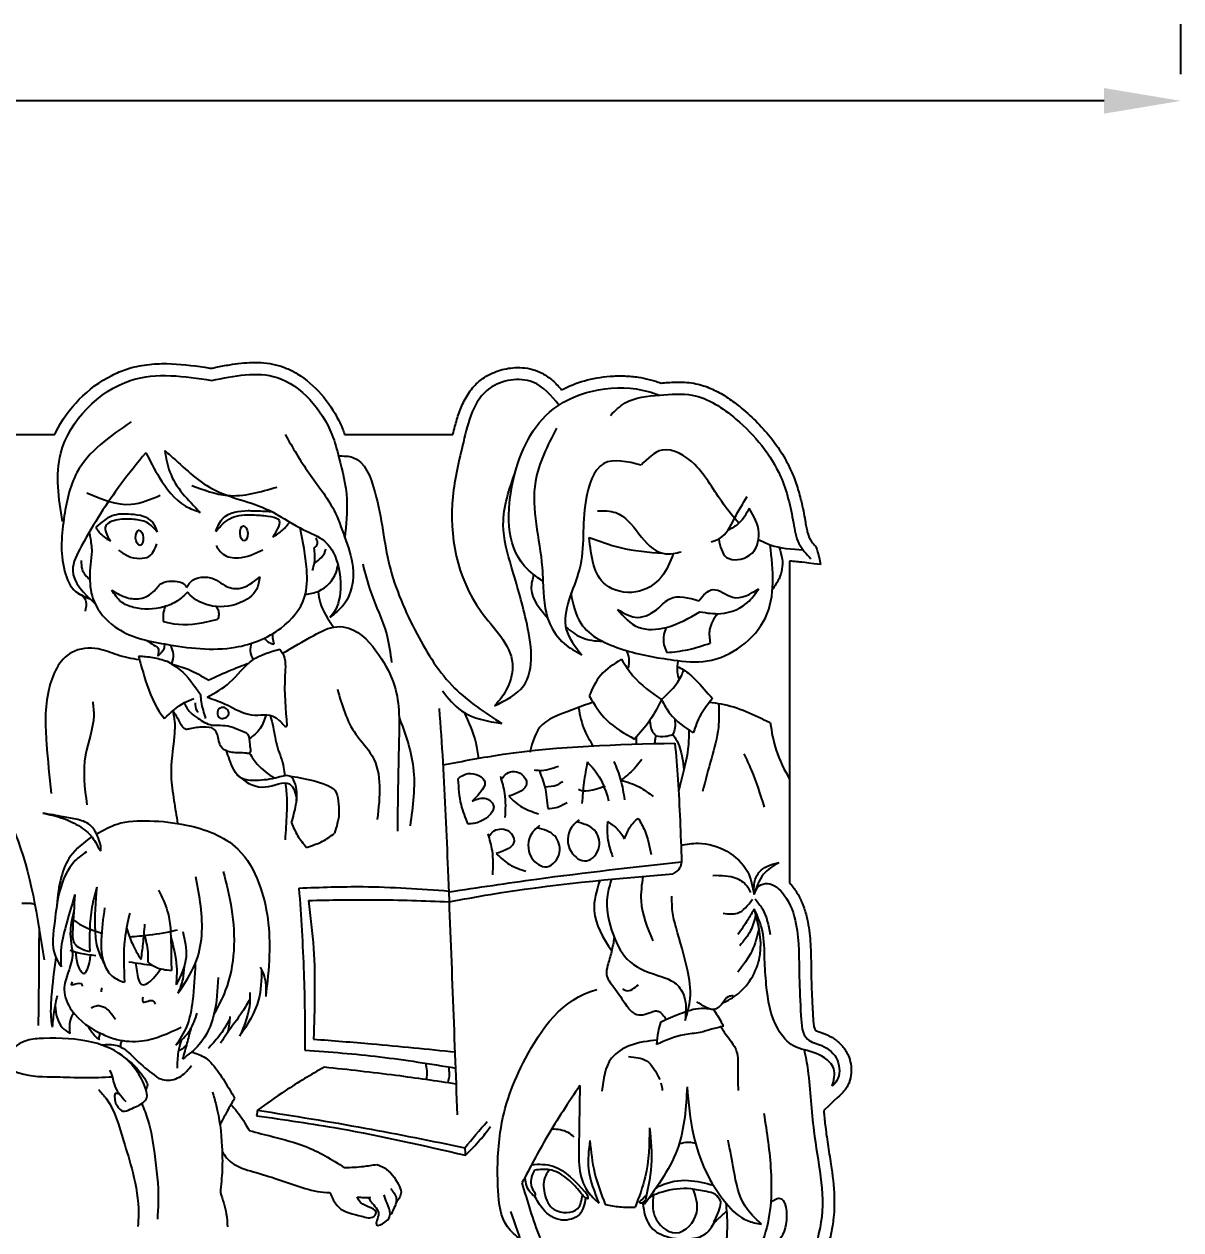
# Model space of a CAD drawing. Header units: inches. Extents: x -573 to 160, y -1 to 711.
# Drawn here: x 11.041 to 13.753, y 6.613 to 9.44 of the extents above; entities that cross this region are included whole.
import ezdxf

# ---------------------------------------------------------------- set-up
doc = ezdxf.new("R2010")
doc.units = ezdxf.units.IN
doc.header["$MEASUREMENT"] = 0
for name, color, linetype in [('CUT', 1, 'Continuous'), ('HarbyDwg', 5, 'Continuous'), ('Messures', 130, 'Continuous')]:
    doc.layers.add(name, color=color, linetype=linetype)
doc.styles.get("Standard").update_dxf_attribs({"font": 'arial.ttf'})
doc.dimstyles.get("Standard").update_dxf_attribs({"dimtxt": 0.18, "dimasz": 0.18, "dimexe": 0.18, "dimexo": 0.0625, "dimgap": 0.09, "dimtad": 0, "dimtih": 1, "dimtoh": 1, "dimdec": 4, "dimzin": 0, "dimdsep": 46, "dimtxsty": 'Standard', "dimcen": 0.09, "dimadec": 0, "dimazin": 0, "dimtfac": 1, "dimtdec": 4, "dimtofl": 0, "dimtmove": 0, "dimatfit": 3, "dimfxl": 1, "dimtolj": 1, "dimtzin": 0, "dimarcsym": 0})

# ---------------------------------------------------------------- blocks, each defined once
blk = doc.blocks.new('*D10')
at = {"layer": 'Defpoints', "color": 0, "transparency": 16777216}
for p in [(0.2533, 9.2598), (13.7533, 9.2598), (13.7533, 9.2598)]:
    blk.add_point(p, dxfattribs=at)
at = {"layer": 'Messures', "color": 0, "lineweight": -2, "transparency": 16777216}
for p, q in [((0.2533, 9.3223), (0.2533, 9.4398)), ((13.7533, 9.3223), (13.7533, 9.4398)), ((0.4333, 9.2598), (6.4786, 9.2598)), ((13.5733, 9.2598), (7.5281, 9.2598))]:
    blk.add_line(p, q, dxfattribs=at)
at = {"layer": 'Messures', "color": 0, "transparency": 16777216}
for points in [[(0.4333, 9.2898), (0.4333, 9.2298), (0.2533, 9.2598)], [(13.5733, 9.2898), (13.5733, 9.2298), (13.7533, 9.2598)]]:
    blk.add_solid(points, dxfattribs=at)
at = {"layer": 'Messures', "color": 0, "transparency": 16777216, "insert": (7.0033, 9.2598), "char_height": 0.18, "attachment_point": 5}
blk.add_mtext('\\A1;13.5000', dxfattribs=at)

msp = doc.modelspace()

# ---------------------------------------------------------------- linework, layer by layer
at = {"layer": 'CUT'}
for points, knots in [([(11.11309, 8.47793), (11.11384, 8.47957), (11.1146, 8.4812), (11.12894, 8.51121), (11.14782, 8.53738), (11.1926, 8.58279), (11.21852, 8.60205), (11.25805, 8.62204), (11.26988, 8.627), (11.2975, 8.63602), (11.31316, 8.63935), (11.34436, 8.64332), (11.3599, 8.64398), (11.40569, 8.64331), (11.43558, 8.63947), (11.46988, 8.63443), (11.47498, 8.63366), (11.48006, 8.63289)], [35.8145208, 35.8145208, 35.8145208, 35.8145208, 36.2838234, 36.2838234, 44.4736908, 44.4736908, 52.6635582, 52.6635582, 56.0148913, 56.0148913, 60.3083914, 60.3083914, 64.6018916, 64.6018916, 73.0617964, 73.0617964, 74.5476917, 74.5476917, 74.5476917, 74.5476917]), ([(11.48006, 8.63289), (11.4837, 8.63364), (11.48735, 8.63439), (11.50167, 8.6373), (11.51247, 8.63939), (11.54074, 8.64406), (11.5584, 8.64621), (11.59414, 8.64703), (11.61228, 8.64568), (11.63917, 8.6392), (11.64805, 8.63628), (11.66507, 8.62911), (11.67328, 8.62487), (11.70227, 8.60731), (11.72111, 8.59073), (11.75384, 8.55323), (11.76773, 8.53228), (11.78193, 8.50396), (11.78491, 8.49742), (11.78938, 8.48652), (11.79102, 8.48221), (11.79254, 8.47793)], [74.5476917, 74.5476917, 74.5476917, 74.5476917, 75.593584, 75.593584, 78.6318083, 78.6318083, 83.4677213, 83.4677213, 88.3036343, 88.3036343, 90.6883101, 90.6883101, 93.0729859, 93.0729859, 99.441116, 99.441116, 105.8092461, 105.8092461, 107.6910322, 107.6910322, 108.921838, 108.921838, 108.921838, 108.921838]), ([(12.04651, 8.47793), (12.04796, 8.48396), (12.04948, 8.4901), (12.05394, 8.50703), (12.05711, 8.51792), (12.06481, 8.53957), (12.06935, 8.55033), (12.08063, 8.57114), (12.0874, 8.5812), (12.09924, 8.59431), (12.10306, 8.59806), (12.11127, 8.60514), (12.1157, 8.60848), (12.13167, 8.6189), (12.14412, 8.62447), (12.1701, 8.63219), (12.18363, 8.63433), (12.20526, 8.63465), (12.2133, 8.63409), (12.22922, 8.63141), (12.23712, 8.62927), (12.25469, 8.62223), (12.26357, 8.61691), (12.27942, 8.60505), (12.28641, 8.59851), (12.29576, 8.58878), (12.29858, 8.58569), (12.30129, 8.58261)], [109.921838, 109.921838, 109.921838, 109.921838, 111.6555241, 111.6555241, 114.6522836, 114.6522836, 117.6490431, 117.6490431, 120.6458026, 120.6458026, 121.9223784, 121.9223784, 123.1989541, 123.1989541, 126.3192442, 126.3192442, 129.4395343, 129.4395343, 131.2766954, 131.2766954, 133.1138565, 133.1138565, 135.5193064, 135.5193064, 137.9247564, 137.9247564, 139.0230825, 139.0230825, 139.0230825, 139.0230825]), ([(12.30129, 8.58261), (12.31815, 8.59136), (12.33606, 8.59832), (12.37418, 8.60907), (12.39446, 8.61263), (12.42614, 8.61504), (12.43746, 8.61527), (12.45959, 8.61448), (12.4704, 8.6135), (12.48951, 8.61064), (12.49787, 8.60899), (12.51044, 8.60585), (12.51475, 8.60465), (12.52304, 8.60214), (12.52705, 8.60084), (12.53221, 8.5991), (12.53347, 8.59868), (12.53471, 8.59825)], [139.0230825, 139.0230825, 139.0230825, 139.0230825, 144.0122479, 144.0122479, 149.31679, 149.31679, 152.2564483, 152.2564483, 155.0895833, 155.0895833, 157.3334109, 157.3334109, 158.5153757, 158.5153757, 159.6973405, 159.6973405, 160.0825738, 160.0825738, 160.0825738, 160.0825738]), ([(12.53471, 8.59825), (12.53974, 8.59867), (12.54483, 8.59909), (12.56281, 8.60033), (12.57603, 8.60087), (12.59677, 8.59971), (12.604, 8.59895), (12.61743, 8.59659), (12.62349, 8.59515), (12.63529, 8.59169), (12.64106, 8.58967), (12.65798, 8.58285), (12.66873, 8.57733), (12.69006, 8.56457), (12.70056, 8.55722), (12.71674, 8.54476), (12.72272, 8.53988), (12.74136, 8.52399), (12.75365, 8.51246), (12.78843, 8.47613), (12.80883, 8.44956), (12.8302, 8.41169), (12.83484, 8.40255), (12.84427, 8.38162), (12.84876, 8.3698), (12.85659, 8.34597), (12.85992, 8.33394), (12.86475, 8.31402), (12.86647, 8.30616), (12.86956, 8.2909), (12.87094, 8.28349), (12.87311, 8.27117), (12.87391, 8.26642), (12.87556, 8.25755), (12.87642, 8.25341), (12.87816, 8.24651), (12.87902, 8.24365), (12.8806, 8.23926), (12.88128, 8.23759), (12.88263, 8.2347), (12.88329, 8.23345), (12.88483, 8.2308), (12.88569, 8.22944), (12.88858, 8.22525), (12.8909, 8.22231), (12.89718, 8.21499), (12.90145, 8.21049), (12.9083, 8.17246)], [160.0825738, 160.0825738, 160.0825738, 160.0825738, 161.5365653, 161.5365653, 165.1471549, 165.1471549, 167.0348574, 167.0348574, 168.6189429, 168.6189429, 170.2030284, 170.2030284, 173.3711994, 173.3711994, 176.7773158, 176.7773158, 178.8688161, 178.8688161, 183.4979179, 183.4979179, 192.7561213, 192.7561213, 195.6059216, 195.6059216, 199.1314446, 199.1314446, 202.6569675, 202.6569675, 204.9417868, 204.9417868, 207.0903622, 207.0903622, 208.5186283, 208.5186283, 209.9468944, 209.9468944, 211.1204797, 211.1204797, 211.9316371, 211.9316371, 212.6405557, 212.6405557, 213.3494743, 213.3494743, 214.7673116, 214.7673116, 216.719811, 216.719811, 216.719811, 216.719811]), ([(12.9083, 8.17246), (12.86173, 8.17863), (12.85731, 8.17892), (12.84726, 8.17965), (12.84161, 8.18011), (12.8359, 8.18069)], [216.719811, 216.719811, 216.719811, 216.719811, 217.9969068, 217.9969068, 219.5870614, 219.5870614, 219.5870614, 219.5870614]), ([(12.8359, 7.42626), (12.83648, 7.42563), (12.83706, 7.42499), (12.8409, 7.42065), (12.84381, 7.41692), (12.84916, 7.4095), (12.85164, 7.40574), (12.85852, 7.39431), (12.86237, 7.38652), (12.86976, 7.3686), (12.87292, 7.35844), (12.87758, 7.33945), (12.87926, 7.33062), (12.88195, 7.31295), (12.88295, 7.30414), (12.88521, 7.2779), (12.88575, 7.26065), (12.88621, 7.23509), (12.8863, 7.2264), (12.88657, 7.2069), (12.88681, 7.1963), (12.88753, 7.17492), (12.888, 7.16417), (12.88886, 7.14621), (12.88922, 7.13926), (12.88982, 7.12756), (12.89007, 7.12294), (12.89046, 7.11548), (12.8906, 7.11274), (12.89091, 7.10747), (12.89108, 7.10492), (12.89171, 7.09763), (12.89228, 7.09325), (12.89361, 7.08696), (12.89431, 7.08475), (12.89541, 7.08212), (12.89584, 7.08145), (12.89616, 7.08101), (12.89622, 7.08094), (12.89624, 7.08092)], [220.5870614, 220.5870614, 220.5870614, 220.5870614, 220.7728618, 220.7728618, 221.850815, 221.850815, 222.9287683, 222.9287683, 225.0846748, 225.0846748, 227.8613612, 227.8613612, 230.3224229, 230.3224229, 232.7834846, 232.7834846, 237.705608, 237.705608, 240.3113142, 240.3113142, 243.691948, 243.691948, 247.0725818, 247.0725818, 249.1315908, 249.1315908, 250.4322255, 250.4322255, 251.1848102, 251.1848102, 251.9373949, 251.9373949, 253.4425642, 253.4425642, 254.6422004, 254.6422004, 255.5956318, 255.5956318, 256.0300643, 256.0300643, 256.0300643, 256.0300643]), ([(12.89624, 7.08092), (12.8963, 7.08087), (12.89655, 7.08069), (12.89802, 7.07985), (12.89997, 7.07895), (12.90542, 7.07691), (12.90889, 7.07576), (12.9151, 7.07357), (12.91749, 7.07269), (12.9218, 7.07095), (12.92366, 7.07015), (12.92729, 7.06847), (12.92908, 7.06757), (12.93439, 7.06474), (12.93784, 7.06265), (12.94784, 7.05574), (12.95405, 7.05028), (12.96494, 7.03757), (12.96962, 7.03031), (12.976, 7.01578), (12.97804, 7.00895), (12.98048, 6.99496), (12.9809, 6.98779), (12.97983, 6.97328), (12.97834, 6.96594), (12.97423, 6.9552), (12.97255, 6.95168), (12.96854, 6.94494), (12.96642, 6.94205), (12.96236, 6.937), (12.96041, 6.93483), (12.95789, 6.9321), (12.95715, 6.93131), (12.9159, 6.89267)], [256.0300643, 256.0300643, 256.0300643, 256.0300643, 256.5700011, 256.5700011, 257.6564548, 257.6564548, 258.7429084, 258.7429084, 259.347999, 259.347999, 259.7763861, 259.7763861, 260.2047733, 260.2047733, 261.0615476, 261.0615476, 262.7750962, 262.7750962, 264.4886448, 264.4886448, 265.8773094, 265.8773094, 267.265974, 267.265974, 268.6546386, 268.6546386, 269.337153, 269.337153, 270.0196674, 270.0196674, 270.7021817, 270.7021817, 271.0018566, 271.0018566, 271.0018566, 271.0018566]), ([(12.9159, 6.89267), (12.91687, 6.88138), (12.91792, 6.87021), (12.91999, 6.85164), (12.92093, 6.84423), (12.92301, 6.82918), (12.92415, 6.82158), (12.92771, 6.79856), (12.93028, 6.78292), (12.93638, 6.7418), (12.93961, 6.71595), (12.9408, 6.68014), (12.94081, 6.67059), (12.94007, 6.65259), (12.93941, 6.64415), (12.93768, 6.6299), (12.93678, 6.62407), (12.93472, 6.61272), (12.93356, 6.60717), (12.92991, 6.59083), (12.92725, 6.58037), (12.9225, 6.56018), (12.9204, 6.55045), (12.91829, 6.53675), (12.91776, 6.53254), (12.91703, 6.52411), (12.91681, 6.51985), (12.91657, 6.50697), (12.91698, 6.49826), (12.91875, 6.48145), (12.92005, 6.47335), (12.92391, 6.45503), (12.92674, 6.44508), (12.93209, 6.4287), (12.93418, 6.42269), (12.93865, 6.40999), (12.94105, 6.40325), (12.94653, 6.38661), (12.94955, 6.37644), (12.95351, 6.35697), (12.95473, 6.34781), (12.95484, 6.33062), (12.95412, 6.32271), (12.95125, 6.31045), (12.94991, 6.30614), (12.94652, 6.29776), (12.94462, 6.29398), (12.94265, 6.29049)], [271.0018566, 271.0018566, 271.0018566, 271.0018566, 274.4717935, 274.4717935, 276.8025686, 276.8025686, 279.1333437, 279.1333437, 283.794894, 283.794894, 291.2121574, 291.2121574, 293.8846072, 293.8846072, 296.2243141, 296.2243141, 297.8213177, 297.8213177, 299.4183213, 299.4183213, 302.6123284, 302.6123284, 305.8063355, 305.8063355, 307.2679402, 307.2679402, 308.7295449, 308.7295449, 311.6527543, 311.6527543, 314.3773196, 314.3773196, 317.9054962, 317.9054962, 319.8632146, 319.8632146, 321.8209329, 321.8209329, 324.4918905, 324.4918905, 326.6880894, 326.6880894, 328.4541231, 328.4541231, 329.4069686, 329.4069686, 330.3335321, 330.3335321, 330.3335321, 330.3335321])]:
    msp.add_open_spline(points, degree=3, knots=knots, dxfattribs=at)
for points in [[(10.95366, 8.47793), (11.0068, 8.47793), (11.05995, 8.47793), (11.11309, 8.47793)], [(11.79254, 8.47793), (11.87719, 8.47793), (11.96185, 8.47793), (12.04651, 8.47793)], [(12.8359, 8.18069), (12.8359, 7.92921), (12.8359, 7.67774), (12.8359, 7.42626)]]:
    msp.add_open_spline(points, degree=3, dxfattribs=at)
at = {"layer": 'HarbyDwg'}
for centre in [(11.55618, 8.24577), (11.3114, 8.23534)]:
    msp.add_ellipse(centre, major_axis=(0.00112, -0.01763), ratio=0.5108651, dxfattribs=at)
for points in [[(11.13086, 8.2736), (11.12695, 8.43377), (11.29164, 8.60465), (11.48083, 8.60445)], [(11.48083, 8.60445), (11.63395, 8.61125), (11.76263, 8.47793), (11.77922, 8.42382), (11.79748, 8.32594), (11.79277, 8.23552)], [(12.29503, 8.54659), (12.23376, 8.60045), (12.13263, 8.58601), (12.07098, 8.45988), (12.04623, 8.33182), (12.11195, 8.06324), (12.18577, 7.94079), (12.17471, 7.88455), (12.14427, 7.84122)], [(12.25745, 8.13356), (12.21435, 8.16911), (12.18848, 8.37272), (12.28224, 8.53754), (12.50426, 8.57848), (12.5312, 8.56986)], [(12.41588, 8.52246), (12.45037, 8.55155), (12.5312, 8.56986), (12.60772, 8.56986), (12.7101, 8.51384), (12.81464, 8.37918), (12.84482, 8.27038), (12.85775, 8.2219), (12.88578, 8.18635)], [(11.29164, 8.50743), (11.16483, 8.38868), (11.13418, 8.27955), (11.13801, 8.15031), (11.16746, 8.105), (11.17964, 8.09716), (11.18557, 8.08641), (11.18371, 8.06306)], [(12.28961, 8.49224), (12.23977, 8.36769), (12.25563, 8.16615), (12.25745, 8.13356), (12.27376, 8.03368), (12.307, 7.98764), (12.34852, 7.96122)], [(11.65277, 8.47793), (11.70842, 8.38757), (11.76758, 8.29956), (11.79234, 8.23767), (11.8116, 8.16754), (11.79133, 8.07982), (11.75761, 8.0486)], [(11.32634, 8.43481), (11.35774, 8.37762), (11.41963, 8.30973), (11.45402, 8.29512)], [(11.37093, 8.43984), (11.38267, 8.38965), (11.45402, 8.29512)], [(11.77832, 8.4273), (11.81167, 8.42399), (11.86357, 8.34282), (11.8978, 8.16984), (11.96224, 8.00987), (12.05037, 7.88304), (12.16129, 7.79989)], [(12.48783, 8.40601), (12.40035, 8.40949), (12.35777, 8.32262), (12.34285, 8.16162), (12.31227, 8.0201), (12.34852, 7.96122)], [(12.14427, 7.84122), (12.2116, 7.88824), (12.21805, 8.04219), (12.18393, 8.16665), (12.16456, 8.26621), (12.19326, 8.39162)], [(11.18838, 8.34067), (11.29164, 8.31409), (11.36032, 8.33551)], [(11.4344, 8.35811), (11.51745, 8.33481), (11.63396, 8.35449)], [(12.65156, 8.22615), (12.67102, 8.23339), (12.70679, 8.28127), (12.73633, 8.33239)], [(11.35356, 8.2484), (11.3426, 8.27179), (11.29164, 8.29043), (11.24752, 8.28677), (11.20906, 8.25998)], [(11.49031, 8.25051), (11.52711, 8.28223), (11.57724, 8.28913), (11.61219, 8.28637), (11.6371, 8.27873), (11.62386, 8.23669)], [(12.38515, 8.29867), (12.42843, 8.29437), (12.5388, 8.19906), (12.56299, 8.19847), (12.58134, 8.20256)], [(12.6698, 8.23268), (12.68824, 8.18963), (12.74207, 8.19465), (12.7636, 8.24702), (12.74135, 8.30513)], [(12.74135, 8.30513), (12.71715, 8.26967), (12.68997, 8.2522)], [(11.19967, 8.20382), (11.20492, 8.08614), (11.25366, 8.02693), (11.37064, 7.98645), (11.53637, 7.97895), (11.6436, 8.02393), (11.69835, 8.09589), (11.7036, 8.1611), (11.68785, 8.25854)], [(11.20906, 8.25998), (11.21724, 8.24786), (11.24314, 8.2283)], [(11.35356, 8.2484), (11.32907, 8.27106), (11.29799, 8.27837), (11.26032, 8.27764), (11.23217, 8.26338), (11.24314, 8.2283)], [(11.72118, 8.21166), (11.72551, 8.21574), (11.72863, 8.22103), (11.72767, 8.23015), (11.72479, 8.23424)], [(12.36599, 8.23626), (12.43848, 8.21259), (12.5388, 8.19906)], [(12.56299, 8.19847), (12.53537, 8.14372), (12.47508, 8.10856), (12.40475, 8.12506), (12.36599, 8.23626)], [(11.26193, 8.20701), (11.28394, 8.19301), (11.31236, 8.18701), (11.33317, 8.19181), (11.35238, 8.22141)], [(11.49103, 8.21751), (11.5076, 8.19693), (11.54326, 8.18839), (11.60051, 8.20747)], [(11.71686, 8.15858), (11.7219, 8.17755), (11.72118, 8.21166)], [(11.72147, 8.17514), (11.73368, 8.18524), (11.74713, 8.20373), (11.74833, 8.20926)], [(12.32268, 8.10605), (12.34626, 8.03507), (12.44511, 7.97348), (12.56361, 7.94893), (12.64287, 7.94671), (12.77916, 8.04814), (12.79023, 8.21855)], [(12.8115, 8.21251), (12.81842, 8.18586), (12.81101, 8.13922), (12.79568, 8.11419)], [(11.17508, 8.18184), (11.17685, 8.16169), (11.19499, 8.13708)], [(11.70033, 8.10293), (11.73178, 8.11045), (11.77245, 8.15431), (11.77756, 8.17385)], [(11.83499, 8.1742), (11.85371, 8.10805), (11.89117, 8.00822), (11.90241, 7.94332)], [(11.42182, 8.11868), (11.43602, 8.13621), (11.4631, 8.14322), (11.49209, 8.13621), (11.51153, 8.12348), (11.54502, 8.11689), (11.59367, 8.14356)], [(11.59367, 8.14356), (11.58586, 8.11457), (11.54609, 8.08262), (11.47397, 8.07742), (11.43048, 8.10083), (11.42379, 8.10789)], [(12.23587, 8.14946), (12.2302, 8.11558), (12.26845, 8.04804)], [(11.24698, 8.11233), (11.28152, 8.09531), (11.31295, 8.09301), (11.3463, 8.11102), (11.36432, 8.12941), (11.38617, 8.13362), (11.4176, 8.12519), (11.42182, 8.11868)], [(12.62308, 8.08773), (12.65646, 8.11413), (12.70231, 8.0962), (12.7636, 8.11612)], [(12.62557, 8.06183), (12.6744, 8.05785), (12.74117, 8.08723), (12.7636, 8.11612)], [(11.16077, 8.10999), (11.18014, 8.0989), (11.19495, 8.09251)], [(11.42379, 8.10789), (11.40037, 8.08745), (11.36841, 8.0737), (11.2978, 8.07209), (11.26792, 8.08604), (11.24698, 8.11233)], [(11.73037, 8.10986), (11.73513, 8.08406), (11.7663, 8.02605)], [(12.43224, 8.06731), (12.48007, 8.04888), (12.5289, 8.0713), (12.55531, 8.09271), (12.62308, 8.08773)], [(11.37171, 8.07464), (11.36728, 8.05792), (11.36728, 8.03934)], [(11.49122, 8.07441), (11.49571, 8.0658), (11.49712, 8.0551), (11.49543, 8.04441)], [(12.43224, 8.06731), (12.48107, 8.02597), (12.54684, 8.02547), (12.62557, 8.06183)], [(12.66631, 8.05752), (12.64822, 8.02054), (12.64965, 7.98865)], [(11.36728, 8.03934), (11.3808, 8.03596), (11.46895, 8.03821), (11.49543, 8.04441)], [(11.62349, 8.01031), (11.62368, 8.00144), (11.62647, 7.98609)], [(11.64697, 7.96469), (11.72015, 8.00667), (11.77385, 8.02701), (11.802, 8.02355), (11.87285, 7.96067), (11.90947, 7.88826), (11.91974, 7.75485), (11.91607, 7.54733)], [(12.31062, 8.02705), (12.34675, 8.00209), (12.39787, 7.99234)], [(12.54577, 8.0252), (12.54013, 7.99055), (12.54823, 7.96628)], [(11.31149, 7.94904), (11.25889, 7.96094), (11.21456, 7.97493), (11.15249, 7.96654), (11.09879, 7.87972), (11.09339, 7.75292), (11.10405, 7.63595)], [(11.32851, 7.995), (11.34513, 7.98401), (11.35471, 7.97708), (11.35438, 7.95827)], [(11.37022, 7.98652), (11.36824, 7.9751), (11.35438, 7.95827)], [(11.38478, 7.98183), (11.3903, 7.96225), (11.38645, 7.93996)], [(11.47041, 7.86162), (11.52287, 7.89606), (11.57637, 7.9485), (11.64015, 7.97421)], [(11.57353, 7.98793), (11.57088, 7.97005), (11.57782, 7.94951)], [(11.60452, 8.00015), (11.6153, 7.98972), (11.62647, 7.98609)], [(11.64015, 7.97421), (11.64697, 7.96469), (11.65249, 7.91252), (11.65712, 7.79478)], [(12.54823, 7.96628), (12.59668, 7.97306), (12.64965, 7.98865)], [(11.30892, 7.95804), (11.32257, 7.91114), (11.35797, 7.828), (11.36991, 7.8118)], [(11.30892, 7.95804), (11.34249, 7.95504), (11.37631, 7.94602)], [(11.37631, 7.94602), (11.40563, 7.92664), (11.45434, 7.86803)], [(12.4415, 7.95066), (12.39305, 7.91302), (12.36577, 7.86501)], [(12.4415, 7.95066), (12.46844, 7.91205), (12.53553, 7.85616)], [(12.45305, 7.97102), (12.45878, 7.95219), (12.45725, 7.92983)], [(12.57428, 7.94756), (12.57213, 7.9212), (12.57678, 7.90195)], [(11.38645, 7.93996), (11.42593, 7.92709), (11.47284, 7.90184)], [(11.47284, 7.90184), (11.52651, 7.92573), (11.56777, 7.94177)], [(12.53553, 7.85616), (12.5828, 7.91357), (12.58738, 7.92577)], [(12.57227, 7.93394), (12.58738, 7.92577), (12.61569, 7.902), (12.65475, 7.85859)], [(11.45434, 7.86803), (11.45615, 7.85089), (11.46652, 7.81212)], [(11.47041, 7.86162), (11.51104, 7.84619), (11.58202, 7.81946), (11.63926, 7.80745), (11.65712, 7.79478), (11.65756, 7.79639)], [(11.77557, 7.88045), (11.81851, 7.77508), (11.85679, 7.72431), (11.86907, 7.57517)], [(12.02197, 7.87628), (12.06661, 7.82964), (12.16129, 7.79989)], [(12.36577, 7.86501), (12.40727, 7.80778), (12.4722, 7.76361)], [(11.20174, 7.85104), (11.20417, 7.81865), (11.18472, 7.72632), (11.18793, 7.60945)], [(11.36991, 7.8118), (11.41736, 7.84909), (11.43856, 7.85856)], [(11.41589, 7.8483), (11.43035, 7.82664), (11.44804, 7.81255), (11.48147, 7.79654), (11.50662, 7.79571), (11.55331, 7.78217), (11.56492, 7.77499), (11.56989, 7.75069), (11.57155, 7.7355), (11.56963, 7.73036), (11.56254, 7.73016), (11.52873, 7.73231), (11.51563, 7.73591), (11.50878, 7.73907), (11.49558, 7.76726), (11.48601, 7.78704), (11.46128, 7.79141), (11.42928, 7.78775), (11.42073, 7.78628), (11.40621, 7.80284), (11.39527, 7.82166), (11.38944, 7.82952)], [(11.44176, 7.84818), (11.44577, 7.83069), (11.44905, 7.82632)], [(11.49539, 7.83228), (11.5009, 7.83637), (11.51049, 7.83722), (11.51938, 7.82988), (11.52079, 7.82198), (11.51247, 7.81324), (11.5009, 7.81268), (11.49412, 7.82156), (11.49441, 7.82692), (11.49539, 7.83228)], [(12.01415, 7.8351), (12.0226, 7.71009), (12.03443, 7.45671), (12.0564, 6.88237)], [(12.37516, 7.8498), (12.29333, 7.81929), (12.25642, 7.79784), (12.22643, 7.73201)], [(12.34069, 7.83771), (12.35544, 7.78323), (12.37503, 7.74763)], [(12.53553, 7.85616), (12.50832, 7.80778), (12.4722, 7.76361)], [(12.53553, 7.85616), (12.55597, 7.82276), (12.60992, 7.77814)], [(12.65475, 7.85859), (12.62765, 7.821), (12.60992, 7.77814)], [(12.66924, 7.84713), (12.66886, 7.79074), (12.65239, 7.71822), (12.63167, 7.6406)], [(12.64772, 7.84987), (12.67514, 7.84615), (12.79032, 7.8021)], [(10.08741, 6.89504), (10.05036, 6.99903), (10.00508, 7.23767), (9.98913, 7.50442), (9.98913, 7.51691), (10.05518, 7.62754), (10.19978, 7.69713), (10.46576, 7.77207), (10.74625, 7.8174), (10.846, 7.80443), (10.94317, 7.6917), (11.02002, 7.54159), (11.08762, 7.24568)], [(11.60815, 7.82079), (11.59455, 7.78843), (11.56878, 7.76401)], [(11.61805, 7.81962), (11.62452, 7.79214), (11.63513, 7.74373), (11.64943, 7.69717), (11.6516, 7.67736)], [(11.92018, 7.81424), (11.93968, 7.75878), (11.9533, 7.69707), (11.94603, 7.56004)], [(12.07264, 7.82572), (12.10012, 7.75479), (12.10603, 7.71843)], [(12.50789, 7.80714), (12.5137, 7.78205), (12.52292, 7.77091)], [(12.56638, 7.81122), (12.56673, 7.78973), (12.56212, 7.77436)], [(12.52292, 7.77091), (12.54388, 7.77002), (12.56212, 7.77436)], [(12.56212, 7.77436), (12.56933, 7.7634), (12.58425, 7.71965), (12.58799, 7.69158)], [(12.59921, 7.78535), (12.59829, 7.74632), (12.58799, 7.69158), (12.57549, 7.64095)], [(12.79032, 7.8021), (12.80427, 7.73788), (12.8359, 7.66864)], [(12.02302, 7.703), (12.16386, 7.72782), (12.56694, 7.7542)], [(12.52292, 7.77091), (12.51978, 7.76122), (12.52018, 7.75299)], [(12.56694, 7.7542), (12.57367, 7.66915), (12.58257, 7.476)], [(11.66798, 7.56695), (11.67836, 7.60945), (11.67714, 7.65727), (11.66615, 7.67558), (11.63623, 7.67375), (11.58434, 7.66642), (11.55046, 7.672), (11.52239, 7.71564), (11.51563, 7.73591)], [(11.56963, 7.73036), (11.58762, 7.70454), (11.62796, 7.67171)], [(12.7286, 7.72919), (12.74568, 7.69141), (12.77629, 7.60407)], [(12.1596, 7.66895), (12.17262, 7.68295), (12.20833, 7.68088), (12.2192, 7.65915), (12.17728, 7.62966)], [(12.23681, 7.69143), (12.24845, 7.69018), (12.29403, 7.70035)], [(12.24795, 7.69143), (12.2617, 7.65132), (12.26876, 7.6008)], [(12.36166, 7.71001), (12.35349, 7.66135), (12.34903, 7.61269)], [(12.36166, 7.71001), (12.38953, 7.67509), (12.41146, 7.619)], [(12.42372, 7.71112), (12.4397, 7.66803), (12.44862, 7.62123)], [(12.48951, 7.71594), (12.46068, 7.68334), (12.43993, 7.66722)], [(11.66405, 7.67662), (11.68797, 7.67286), (11.74912, 7.65629), (11.76944, 7.64362), (11.77724, 7.61912), (11.7791, 7.58861), (11.7687, 7.54263)], [(12.05817, 7.66952), (12.07584, 7.68139), (12.11983, 7.66743), (12.09188, 7.61828)], [(12.05817, 7.66952), (12.06538, 7.60945), (12.08125, 7.56423)], [(12.15761, 7.6757), (12.16744, 7.63587), (12.16848, 7.57948)], [(12.26165, 7.65152), (12.29106, 7.65652), (12.30444, 7.66432)], [(12.43993, 7.66722), (12.48289, 7.65152), (12.51597, 7.62854)], [(11.6533, 7.6609), (11.65702, 7.62137), (11.65655, 7.58861), (11.65284, 7.52753)], [(12.34048, 7.64575), (12.35795, 7.6424), (12.40086, 7.65152), (12.39808, 7.6502)], [(12.09188, 7.61828), (12.12449, 7.62397), (12.14105, 7.60945), (12.11051, 7.57017), (12.08125, 7.56423)], [(12.17728, 7.62966), (12.20885, 7.60379), (12.24715, 7.58861)], [(12.26876, 7.6008), (12.28858, 7.60313), (12.31422, 7.61515)], [(11.08462, 7.59018), (11.13287, 7.58128), (11.16707, 7.57473), (11.19845, 7.55928), (11.21438, 7.53259), (11.22047, 7.51292), (11.22047, 7.50262), (11.2111, 7.51667), (11.19049, 7.54429), (11.15301, 7.56911), (11.08462, 7.59018)], [(12.4488, 7.52974), (12.46201, 7.55752), (12.48069, 7.57846)], [(12.48069, 7.57846), (12.49617, 7.54887), (12.51121, 7.49286)], [(11.21064, 7.54079), (11.25888, 7.56443), (11.33524, 7.57192), (11.42096, 7.56209), (11.5421, 7.50565), (11.59164, 7.42507), (11.61584, 7.25639), (11.60741, 7.16036)], [(11.66798, 7.56695), (11.68228, 7.53726), (11.70271, 7.50958)], [(12.13021, 7.53437), (12.14322, 7.54836), (12.17894, 7.54629), (12.1898, 7.52456), (12.14788, 7.49507)], [(12.24943, 7.56092), (12.23124, 7.54238), (12.23054, 7.48594), (12.26684, 7.46425), (12.2961, 7.49768), (12.28513, 7.53633), (12.2434, 7.55575)], [(12.34236, 7.57458), (12.32417, 7.55604), (12.32347, 7.4996), (12.35977, 7.47791), (12.38903, 7.51134), (12.37806, 7.54999), (12.33633, 7.56941)], [(12.40871, 7.57027), (12.40917, 7.53247), (12.42056, 7.48785)], [(12.40871, 7.57027), (12.42967, 7.55479), (12.4488, 7.52974)], [(11.19947, 7.53496), (11.14982, 7.48888), (11.12792, 7.43992), (11.1176, 7.37361)], [(11.70271, 7.50958), (11.74084, 7.5241), (11.7687, 7.54263)], [(12.12822, 7.54112), (12.13805, 7.50128), (12.13908, 7.44489)], [(11.18706, 7.49935), (11.16096, 7.47848), (11.12394, 7.40589), (11.11261, 7.33657), (11.11453, 7.25341), (11.12797, 7.22974)], [(12.14788, 7.49507), (12.17945, 7.46921), (12.21775, 7.45403)], [(12.58121, 7.51488), (12.6213, 7.51922), (12.73699, 7.45272), (12.75261, 7.39892)], [(12.03645, 7.40511), (12.24315, 7.43534), (12.58257, 7.476)], [(12.58257, 7.476), (12.57802, 7.4607), (12.56206, 7.44771)], [(12.75261, 7.39892), (12.75435, 7.43083), (12.76881, 7.45603), (12.81055, 7.47379)], [(12.81055, 7.47379), (12.7746, 7.44653), (12.75261, 7.39892)], [(11.40164, 7.16764), (11.44221, 7.23687), (11.45737, 7.30302), (11.44348, 7.44044)], [(11.50804, 7.45329), (11.5273, 7.36474), (11.51266, 7.17373), (11.4859, 7.11834)], [(12.03735, 7.38202), (12.13435, 7.3994), (12.56206, 7.44771)], [(12.41832, 7.43486), (12.40862, 7.39741), (12.42258, 7.30417), (12.46168, 7.24107), (12.53676, 7.20602), (12.56967, 7.18948), (12.58842, 7.16019), (12.59094, 7.10342)], [(12.49183, 7.44159), (12.48747, 7.38406), (12.51549, 7.29038)], [(12.65559, 7.44405), (12.71262, 7.43661), (12.73782, 7.41638), (12.74402, 7.40398)], [(11.21135, 7.41668), (11.19983, 7.36947), (11.19465, 7.26527)], [(11.21135, 7.41668), (11.20732, 7.31248), (11.21366, 7.27102), (11.22863, 7.23705)], [(11.3564, 7.40897), (11.3767, 7.36114), (11.3854, 7.27854), (11.38637, 7.22106)], [(11.68538, 7.41425), (11.8359, 7.41755), (12.03754, 7.40728)], [(11.68538, 7.41425), (11.69682, 7.21482), (11.69936, 7.03443)], [(12.39085, 7.4322), (12.37742, 7.36137), (12.41865, 7.26678)], [(12.75261, 7.39892), (12.76436, 7.41948), (12.78375, 7.42476), (12.82311, 7.39775), (12.85072, 7.33022), (12.85861, 7.20612), (12.86243, 7.11519), (12.87803, 7.05965), (12.91118, 7.04503), (12.94786, 7.01021), (12.94659, 6.96281), (12.936, 6.94969)], [(11.15997, 7.39926), (11.13693, 7.31866), (11.12669, 7.26044), (11.12797, 7.22974)], [(11.15997, 7.39926), (11.15491, 7.31593), (11.15836, 7.28542), (11.19465, 7.26527)], [(11.70776, 7.38514), (11.86263, 7.38693), (12.03735, 7.38202)], [(11.70776, 7.38514), (11.71947, 7.27232), (11.71947, 7.06004)], [(12.59094, 7.10342), (12.60262, 7.15567), (12.59616, 7.2228), (12.56969, 7.32155), (12.5613, 7.35963), (12.56, 7.39513)], [(12.68038, 7.35525), (12.71344, 7.35525), (12.74856, 7.38788)], [(12.75476, 7.3887), (12.77212, 7.36557), (12.78989, 7.30568)], [(11.15737, 7.35976), (11.14917, 7.30706), (11.15235, 7.27707), (11.15421, 7.26194), (11.14439, 7.21736), (11.13496, 7.17547), (11.15261, 7.12757), (11.22528, 7.07151), (11.25807, 7.05952), (11.31724, 7.05592), (11.4092, 7.0879)], [(11.22979, 7.36775), (11.22172, 7.29233), (11.22863, 7.23705), (11.24764, 7.20769), (11.27644, 7.1933)], [(11.28854, 7.35508), (11.27702, 7.29463), (11.27644, 7.1933)], [(12.67826, 7.14394), (12.7149, 7.16659), (12.76668, 7.25866), (12.75312, 7.36563)], [(12.75312, 7.36563), (12.73789, 7.3398), (12.71482, 7.30521)], [(12.75668, 7.352), (12.74435, 7.31443), (12.71898, 7.27892)], [(12.936, 6.94969), (12.9394, 6.99026), (12.89804, 7.02648), (12.84518, 7.04438), (12.80894, 7.08316), (12.78124, 7.18779), (12.77728, 7.24753), (12.77231, 7.31325), (12.75312, 7.36563)], [(11.15318, 7.34223), (11.17074, 7.32995), (11.22259, 7.30889)], [(11.32354, 7.32974), (11.31919, 7.28337), (11.31484, 7.24714)], [(11.07592, 7.32067), (11.07526, 7.19804), (11.07393, 7.09235)], [(11.28118, 7.32081), (11.29406, 7.28482), (11.31484, 7.24714)], [(11.28795, 7.30027), (11.33447, 7.30425), (11.40096, 7.31616)], [(11.32154, 7.30709), (11.33079, 7.26501), (11.33079, 7.24086)], [(11.38494, 7.29934), (11.39845, 7.23023), (11.39748, 7.18724)], [(11.41295, 7.31235), (11.42068, 7.25245), (11.39748, 7.18724)], [(12.42474, 7.2986), (12.4182, 7.26493), (12.40904, 7.23235), (12.40649, 7.21198), (12.42357, 7.18197), (12.45428, 7.13767), (12.4733, 7.11908), (12.51177, 7.1233), (12.52403, 7.12626), (12.52742, 7.12541), (12.54602, 7.10598)], [(12.76411, 7.31937), (12.74712, 7.26647), (12.71436, 7.21712)], [(11.1484, 7.2688), (11.17241, 7.26185), (11.20897, 7.2565)], [(11.1153, 7.25163), (11.10471, 7.15911), (11.10423, 7.1054), (11.10665, 7.08846)], [(11.16231, 7.2645), (11.16641, 7.23478), (11.18059, 7.21396), (11.19508, 7.24352), (11.19668, 7.25779)], [(11.33079, 7.24086), (11.34916, 7.22927), (11.38637, 7.22106)], [(11.44221, 7.23687), (11.43585, 7.14966), (11.42176, 7.08924), (11.39677, 7.04563)], [(11.41605, 7.23017), (11.41283, 7.20064), (11.40164, 7.16764)], [(11.59766, 7.2225), (11.59069, 7.15248), (11.54627, 7.06688)], [(11.59456, 7.22842), (11.60293, 7.2104), (11.60741, 7.16036)], [(11.15374, 7.19476), (11.15139, 7.18822), (11.15924, 7.189), (11.17652, 7.18769), (11.17678, 7.18429)], [(11.49579, 7.20462), (11.4859, 7.11834), (11.45177, 7.04753), (11.41222, 7.01338)], [(12.44435, 7.17763), (12.4526, 7.17396), (12.48149, 7.18771)], [(11.11826, 7.16153), (11.11149, 7.12766), (11.10665, 7.08846)], [(11.22376, 7.17956), (11.22164, 7.17473), (11.22164, 7.17081)], [(11.3192, 7.15812), (11.31893, 7.14792), (11.34092, 7.15053), (11.3493, 7.14268)], [(11.57045, 7.15413), (11.55297, 7.1245), (11.5158, 7.07209), (11.50146, 7.0504)], [(11.57018, 7.16951), (11.57018, 7.14609), (11.54627, 7.06688)], [(12.7032, 7.16206), (12.6919, 7.15942), (12.67848, 7.14424), (12.65765, 7.12981), (12.63893, 7.13488), (12.61845, 7.14759)], [(11.11337, 7.13815), (11.11826, 7.10975), (11.13037, 7.0875), (11.14828, 7.07346)], [(11.19825, 7.13353), (11.21029, 7.13824), (11.22128, 7.13771), (11.24223, 7.12384), (11.25506, 7.10657)], [(12.65765, 7.12981), (12.66663, 7.11528), (12.67565, 7.10006), (12.6809, 7.09015)], [(11.15654, 7.12226), (11.14876, 7.10346), (11.14828, 7.07346)], [(11.39677, 7.04563), (11.42994, 7.08152), (11.44676, 7.12104)], [(11.52288, 7.10717), (11.49739, 7.06614), (11.47247, 7.03791)], [(11.52317, 7.11277), (11.52191, 7.09603), (11.51815, 7.07546)], [(12.53323, 7.09944), (12.52746, 7.07703), (12.52337, 7.04728)], [(11.19023, 7.09111), (11.20451, 7.07064), (11.21451, 7.06157), (11.21708, 7.06028)], [(11.21723, 7.07535), (11.21694, 7.06689), (11.21708, 7.06028), (11.21847, 7.06053)], [(11.43149, 7.08406), (11.42267, 7.05063), (11.41222, 7.01338)], [(12.6809, 7.09015), (12.65261, 7.08315), (12.62635, 7.07586), (12.58843, 7.07032), (12.52337, 7.04728)], [(12.67464, 7.08871), (12.68265, 7.07644), (12.7117, 7.03067), (12.71439, 6.99124), (12.71508, 6.93991)], [(11.26465, 6.93128), (11.25454, 6.93224), (11.25334, 6.92146), (11.25625, 6.90781), (11.26096, 6.90087), (11.27236, 6.89097), (11.2897, 6.89592), (11.3063, 6.9031), (11.32835, 6.92267), (11.32637, 6.94248), (11.30255, 6.98837), (11.27937, 7.01459), (11.20263, 7.05229), (11.08637, 7.06178), (11.04773, 7.05704), (11.0074, 7.02384), (11.00706, 6.99436), (11.02875, 6.98081), (11.11654, 6.97166), (11.1816, 6.9699), (11.24887, 6.97176)], [(11.22258, 7.04642), (11.25903, 7.04511), (11.2817, 7.03224), (11.31414, 7.00187), (11.35691, 6.968)], [(11.27031, 7.05691), (11.26785, 7.05136), (11.26638, 7.04218)], [(11.40907, 7.05679), (11.40227, 7.02941), (11.3997, 6.99207)], [(11.40315, 7.03407), (11.41577, 7.04006), (11.42213, 7.04864)], [(11.71947, 7.06004), (11.85575, 7.04918), (12.05307, 7.02996)], [(12.52452, 7.05788), (12.46184, 7.04501), (12.41848, 7.01534), (12.39571, 6.9379)], [(11.27959, 7.01439), (11.30093, 6.99641), (11.31329, 6.98168), (11.32111, 6.97168), (11.32803, 6.95932), (11.32948, 6.95623), (11.32658, 6.94182)], [(11.43374, 7.0301), (11.46618, 7.0159), (11.49665, 6.98255), (11.52396, 6.93976), (11.53456, 6.92184)], [(11.69936, 7.03443), (11.87535, 7.01858), (12.05225, 6.99229)], [(12.45825, 7.01927), (12.49994, 7.00935), (12.53121, 6.96569)], [(11.24123, 6.98705), (11.24812, 6.97099), (11.25179, 6.95538), (11.27934, 6.91408)], [(11.35691, 6.968), (11.37395, 6.96374), (11.40888, 6.97353), (11.43359, 6.99823)], [(11.74479, 6.99501), (11.65321, 6.9388), (11.58814, 6.89352)], [(11.74479, 6.99501), (11.91278, 6.97558), (12.05364, 6.95552)], [(11.98216, 7.00358), (11.98499, 6.98599), (11.98434, 6.96572)], [(12.0358, 6.99497), (12.0376, 6.97834), (12.0341, 6.95842)], [(12.53369, 6.95775), (12.53667, 6.94535), (12.53667, 6.93939)], [(11.21524, 6.94203), (11.23378, 6.91997), (11.27413, 6.82192), (11.29566, 6.74723), (11.30895, 6.65045), (11.30769, 6.62065)], [(11.48243, 6.93625), (11.49117, 6.90525), (11.5048, 6.80836), (11.50533, 6.75408), (11.50104, 6.70009)], [(12.34406, 6.95138), (12.26684, 6.83043), (12.20831, 6.7228)], [(12.34406, 6.95138), (12.34184, 6.82005), (12.36188, 6.70355), (12.38892, 6.67516)], [(12.59549, 6.94831), (12.57523, 6.80941), (12.49506, 6.67219)], [(12.59549, 6.94831), (12.61058, 6.83518), (12.68682, 6.67544), (12.73688, 6.63457), (12.76961, 6.62651)], [(11.31682, 6.90898), (11.33135, 6.86973), (11.34645, 6.79207), (11.35545, 6.68131), (11.35337, 6.6377)], [(11.53456, 6.92184), (11.51942, 6.89544), (11.50007, 6.85896)], [(11.52583, 6.90678), (11.53979, 6.89078), (11.56848, 6.84576)], [(11.58814, 6.89352), (11.58603, 6.88053)], [(11.58603, 6.88053), (11.78043, 6.85041), (12.07587, 6.78809)], [(11.58814, 6.89352), (11.84017, 6.85154), (12.07409, 6.80543)], [(12.77544, 6.88637), (12.79193, 6.7505), (12.77338, 6.58991), (12.67243, 6.40565), (12.65578, 6.36592), (12.64511, 6.32993), (12.66445, 6.30993), (12.7068, 6.29362), (12.72183, 6.2659), (12.71405, 6.23397)], [(11.56848, 6.84576), (11.62455, 6.83117), (11.69941, 6.80902), (11.79244, 6.75899)], [(12.07409, 6.80543), (12.12688, 6.86719)], [(12.07587, 6.78809), (12.10984, 6.82366), (12.13435, 6.85491)], [(12.2786, 6.8501), (12.31586, 6.84176), (12.32999, 6.83084)], [(12.50768, 6.85243), (12.49729, 6.73746), (12.47354, 6.66626)], [(12.50768, 6.85243), (12.51139, 6.76417), (12.49506, 6.67219)], [(12.3674, 6.82202), (12.36443, 6.75526), (12.38892, 6.67516)], [(12.3674, 6.82202), (12.37853, 6.74711), (12.40377, 6.67219)], [(12.57705, 6.81503), (12.59915, 6.81865), (12.6152, 6.81642)], [(12.76961, 6.62651), (12.73134, 6.66878), (12.70516, 6.75181), (12.69204, 6.82299)], [(11.50531, 6.79723), (11.51645, 6.78071), (11.5327, 6.76729), (11.58534, 6.74716), (11.64399, 6.7288), (11.75775, 6.70055), (11.7581, 6.70055)], [(12.07409, 6.80543), (12.07587, 6.78809)], [(11.79244, 6.75899), (11.83706, 6.76167), (11.86813, 6.76632)], [(11.86813, 6.76632), (11.88562, 6.75829), (11.91862, 6.71918), (11.92475, 6.70115), (11.913, 6.67625)], [(12.23117, 6.76624), (12.28129, 6.7623), (12.35484, 6.7032), (12.36203, 6.69227), (12.36236, 6.68589), (12.35759, 6.6878), (12.35008, 6.69477), (12.33859, 6.70885), (12.3135, 6.73359), (12.27304, 6.75375), (12.23824, 6.75285)], [(12.23824, 6.75285), (12.23154, 6.73993), (12.23457, 6.70593), (12.2392, 6.69636), (12.23872, 6.693), (12.23106, 6.69747), (12.21988, 6.71519), (12.21523, 6.73602)], [(12.2737, 6.7546), (12.26412, 6.74056), (12.26103, 6.69858), (12.28403, 6.66072), (12.33918, 6.66297), (12.35008, 6.69477)], [(11.50104, 6.70009), (11.51498, 6.65045), (11.5176, 6.61965)], [(11.7581, 6.70055), (11.76587, 6.68325), (11.77859, 6.66594), (11.83233, 6.64492), (11.86079, 6.64431), (11.8659, 6.65045), (11.82986, 6.67739), (11.82212, 6.69038)], [(12.20831, 6.7228), (12.24982, 6.59497), (12.26168, 6.56788), (12.42093, 6.43583)], [(12.51621, 6.69364), (12.51906, 6.64611), (12.56917, 6.60575), (12.61817, 6.6539), (12.60934, 6.70845)], [(11.82212, 6.69038), (11.83783, 6.68862), (11.85369, 6.68935)], [(11.8484, 6.68889), (11.85511, 6.67813), (11.87221, 6.65045), (11.86784, 6.63474), (11.86749, 6.62432), (11.88663, 6.63105), (11.89761, 6.64325), (11.89908, 6.65045), (11.892, 6.67569), (11.88517, 6.69468)], [(12.35759, 6.6878), (12.34319, 6.64923), (12.302, 6.63602), (12.25762, 6.66165), (12.23804, 6.69254)], [(12.40377, 6.67219), (12.43717, 6.667), (12.47354, 6.66626)], [(12.4914, 6.67689), (12.49375, 6.66036), (12.51549, 6.6144), (12.54045, 6.59962), (12.6007, 6.59196), (12.63867, 6.60354), (12.65949, 6.63073)], [(12.71405, 6.23397), (12.71722, 6.26696), (12.69364, 6.28753), (12.63861, 6.29501), (12.61616, 6.30661), (12.63225, 6.38029), (12.6797, 6.45146), (12.68392, 6.51143), (12.68926, 6.65186), (12.68682, 6.67544)], [(12.67414, 6.68077), (12.67078, 6.66216), (12.66193, 6.64062), (12.65839, 6.63431), (12.65762, 6.63277), (12.65931, 6.63077), (12.66286, 6.63323), (12.67025, 6.64032), (12.68879, 6.65749)], [(12.79159, 6.67807), (12.81087, 6.68702), (12.82704, 6.62526), (12.75394, 6.5474)], [(12.2292, 6.25382), (12.24899, 6.269), (12.2451, 6.28063), (12.19197, 6.30599), (12.16391, 6.32568), (12.16779, 6.36087), (12.19255, 6.37997), (12.22412, 6.46849), (12.18201, 6.65596)]]:
    msp.add_spline(points, degree=3, dxfattribs=at)
for points, knots in [([(11.32634, 8.43481), (11.30624, 8.41047), (11.2503, 8.34137), (11.19452, 8.25357), (11.13843, 8.14652), (11.18137, 8.1054), (11.20754, 8.08033)], [3.231515, 3.231515, 3.231515, 3.231515, 12.6392336, 29.8483757, 35.9191005, 45.3976692, 45.3976692, 45.3976692, 45.3976692]), ([(11.37093, 8.43984), (11.37527, 8.43612), (11.41142, 8.40477), (11.48004, 8.33474), (11.60191, 8.31605), (11.67901, 8.25939), (11.75134, 8.23237), (11.78882, 8.16129), (11.78635, 8.07608), (11.75761, 8.0486)], [3.115735, 3.115735, 3.115735, 3.115735, 4.8291787, 17.4306428, 31.6274875, 39.9800881, 45.9892772, 54.1109078, 69.7274872, 69.7274872, 69.7274872, 69.7274872]), ([(12.71715, 8.26967), (12.6912, 8.2974), (12.65759, 8.34865), (12.61313, 8.4154), (12.54027, 8.45895), (12.50334, 8.42167), (12.48783, 8.40601)], [16.9656297, 16.9656297, 16.9656297, 16.9656297, 28.0304987, 33.7923196, 42.1238603, 48.1566295, 48.1566295, 48.1566295, 48.1566295]), ([(11.49031, 8.25051), (11.49482, 8.26213), (11.50707, 8.29372), (11.5505, 8.29961), (11.58873, 8.29863), (11.60699, 8.29786), (11.62083, 8.2972)], [0, 0, 0, 0, 3.5603945, 9.6823295, 11.0287996, 15.1759927, 15.1759927, 15.1759927, 15.1759927]), ([(11.62386, 8.23669), (11.63177, 8.24185), (11.64684, 8.25169), (11.65838, 8.2654), (11.6637, 8.27212)], [0, 0, 0, 0, 2.8120708, 5.3637278, 5.3637278, 5.3637278, 5.3637278]), ([(11.19349, 8.24821), (11.19441, 8.24443), (11.19756, 8.22984), (11.19877, 8.21488), (11.19967, 8.20382)], [2.7036159, 2.7036159, 2.7036159, 2.7036159, 3.8725317, 7.1918558, 7.1918558, 7.1918558, 7.1918558]), ([(12.86794, 8.20628), (12.8411, 8.20806), (12.80355, 8.21054), (12.77159, 8.2261), (12.76288, 8.23139)], [0, 0, 0, 0, 7.8602705, 10.9933143, 10.9933143, 10.9933143, 10.9933143]), ([(11.38944, 7.82952), (11.39115, 7.82135), (11.39523, 7.80192), (11.39209, 7.75074), (11.38152, 7.68899), (11.39198, 7.62067), (11.39797, 7.58357), (11.40089, 7.56578)], [0, 0, 0, 0, 2.4929534, 5.9330363, 15.2765773, 21.126753, 26.5343631, 26.5343631, 26.5343631, 26.5343631]), ([(11.53993, 7.68077), (11.54285, 7.67813), (11.56093, 7.66182), (11.60263, 7.63906), (11.66592, 7.67615), (11.67896, 7.63474), (11.67979, 7.61912)], [0, 0, 0, 0, 1.1838704, 7.3331879, 13.0482869, 17.3171572, 17.3171572, 17.3171572, 17.3171572]), ([(11.03552, 7.37869), (11.0425, 7.37909), (11.05277, 7.37968), (11.06273, 7.37767), (11.06591, 7.37688)], [0, 0, 0, 0, 2.0795355, 3.0600935, 3.0600935, 3.0600935, 3.0600935]), ([(11.30208, 7.239), (11.30293, 7.23294), (11.30524, 7.2163), (11.31287, 7.17377), (11.34675, 7.20373), (11.35739, 7.21918), (11.36118, 7.22505)], [0, 0, 0, 0, 1.9557776, 5.3757317, 8.9254015, 11.1658374, 11.1658374, 11.1658374, 11.1658374]), ([(12.20457, 6.59092), (12.19347, 6.59991), (12.15893, 6.62785), (12.14875, 6.72494), (12.15362, 6.8686), (12.20996, 7.02183), (12.30232, 7.15494), (12.38374, 7.17662)], [0, 0, 0, 0, 4.1847055, 13.013059, 26.9870903, 47.9968206, 72.9698753, 72.9698753, 72.9698753, 72.9698753]), ([(12.53323, 7.09944), (12.53748, 7.10166), (12.55588, 7.11126), (12.57582, 7.11902), (12.59173, 7.12453), (12.59243, 7.12477)], [0, 0, 0, 0, 1.436035, 6.2239023, 6.4412119, 6.4412119, 6.4412119, 6.4412119]), ([(12.59736, 7.12642), (12.60572, 7.12914), (12.62223, 7.13358), (12.63915, 7.13227), (12.64742, 7.13123)], [6.9559744, 6.9559744, 6.9559744, 6.9559744, 9.5672906, 12.0418527, 12.0418527, 12.0418527, 12.0418527]), ([(12.86963, 7.03514), (12.87356, 7.01951), (12.88472, 6.95396), (12.88899, 6.82253), (12.92897, 6.66716), (12.88313, 6.53855), (12.8916, 6.46083), (12.91501, 6.39171), (12.93791, 6.33108), (12.91328, 6.2961), (12.90777, 6.28827)], [123.6353328, 123.6353328, 123.6353328, 123.6353328, 128.3141598, 142.633308, 164.1341842, 174.0493264, 182.7522235, 186.7411461, 196.4671416, 199.269526, 199.269526, 199.269526, 199.269526]), ([(12.52249, 6.71079), (12.52579, 6.71276), (12.54982, 6.72581), (12.59644, 6.73333), (12.63757, 6.72259), (12.65686, 6.71756)], [25.8928286, 25.8928286, 25.8928286, 25.8928286, 26.9971836, 33.7098741, 39.6450299, 39.6450299, 39.6450299, 39.6450299]), ([(11.90043, 6.70991), (11.90648, 6.70248), (11.91576, 6.69107), (11.91228, 6.66983), (11.90529, 6.66012), (11.90296, 6.64996), (11.90037, 6.64935), (11.899, 6.64938)], [0, 0, 0, 0, 2.7142772, 4.1648674, 5.9996385, 6.4975086, 6.9021845, 6.9021845, 6.9021845, 6.9021845]), ([(12.67414, 6.68077), (12.67066, 6.68644), (12.66304, 6.69883), (12.63535, 6.70319), (12.59486, 6.71307), (12.54924, 6.70682), (12.51716, 6.69492), (12.50773, 6.68867), (12.50615, 6.68757)], [0, 0, 0, 0, 1.9063111, 4.1746254, 7.8553506, 14.6364938, 17.4565903, 18.0343636, 18.0343636, 18.0343636, 18.0343636]), ([(12.4971, 6.68086), (12.49524, 6.67945), (12.49199, 6.67702), (12.48736, 6.67475), (12.48216, 6.67698), (12.48954, 6.68357), (12.49414, 6.68873), (12.49864, 6.69299), (12.50021, 6.6944)], [19.1597233, 19.1597233, 19.1597233, 19.1597233, 19.856985, 20.3796834, 20.6769741, 21.1313242, 22.4761814, 23.1467579, 23.1467579, 23.1467579, 23.1467579])]:
    msp.add_open_spline(points, degree=3, knots=knots, dxfattribs=at)
for points in [[(12.47591, 7.76776), (12.47604, 7.76241), (12.47618, 7.75706), (12.4765, 7.75173)], [(11.28673, 7.24131), (11.3053, 7.23851), (11.32386, 7.23572), (11.34243, 7.23292)]]:
    msp.add_open_spline(points, degree=3, dxfattribs=at)

# ---------------------------------------------------------------- dimensions: what is measured, and where the dimension line sits
at = {"layer": 'Messures'}
dim = msp.add_linear_dim(base=(13.75333, 9.25976), p1=(0.25333, 9.25976), p2=(13.75333, 9.25976), dimstyle='Standard', dxfattribs=at)
dim.commit()
dim.dimension.update_dxf_attribs({"geometry": '*D10', "text_midpoint": (7.00333, 9.25976)})

doc.saveas('drawing.dxf')
